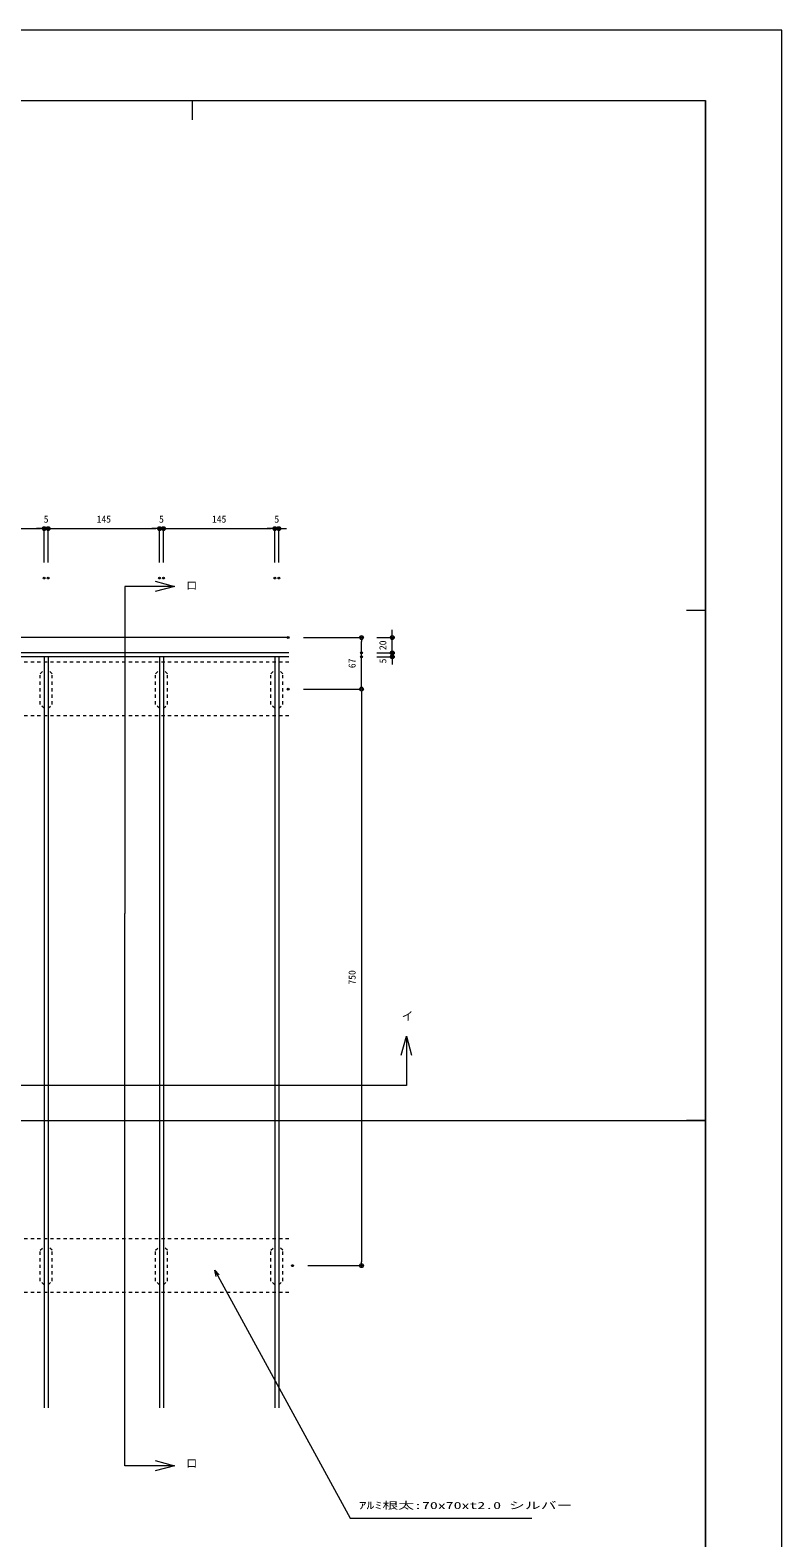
# Model space of a CAD drawing. Units: millimetres on the paper. Extents: x -420 to 420, y -297 to 297.
# Drawn here: x 225 to 420.5, y -95.2 to 297 of the extents above; entities that cross this region are included whole.
import ezdxf
from ezdxf.enums import TextEntityAlignment as Align

# ---------------------------------------------------------------- set-up
doc = ezdxf.new("R2010")
doc.units = ezdxf.units.MM
doc.header["$PDMODE"] = 32
doc.header["$PDSIZE"] = 0.5
doc.linetypes.add('USER1', pattern=[1.7, 0.85, -0.85])
doc.linetypes.add('USER2', pattern=[1.693333, 1.27, -0.423333])
for name, color, linetype, lineweight in [('0-0_0', 7, 'Continuous', 5), ('0-1_Defpoints', 7, 'Continuous', 18), ('0-2_A-C01-補助線(非印刷)', 9, 'Continuous', 18), ('0-4_0-A01-枠A', 4, 'Continuous', 18), ('0-7_0-A11-寸法_詳細', 5, 'Continuous', 18), ('0-9_A-D09-金物_鋼材', 1, 'Continuous', 18), ('0-B_A-B03-文字_書込_小', 7, 'Continuous', 18), ('0-C_4-F', 7, 'USER2', 18), ('0-F_A-C07-目地_5', 5, 'Continuous', 18)]:
    doc.layers.add(name, color=color, linetype=linetype, lineweight=lineweight)
doc.styles.add('ＭＳ ゴシック', font='')
doc.styles.get('ＭＳ ゴシック').set_extended_font_data('MS Gothic')

# ---------------------------------------------------------------- blocks, each defined once
blk = doc.blocks.new('_Dot')
at = {"layer": '0-0_0'}
blk.add_line((-0.5, 0), (-1, 0), dxfattribs=at)
for radius in [0.5, 0.25]:
    blk.add_circle((0, 0), radius, dxfattribs=at)
blk = doc.blocks.new('D27')
at = {"layer": '0-1_Defpoints'}
for p in [(710.132, 464.32), (709.132, 451.462), (710.132, 451.462)]:
    blk.add_point(p, dxfattribs=at)
at = {"layer": '0-7_0-A11-寸法_詳細'}
for p, q in [((708.132, 464.32), (707.132, 464.32)), ((709.132, 455.462), (709.132, 464.32)), ((709.132, 464.32), (710.132, 464.32)), ((710.132, 455.462), (710.132, 464.32)), ((711.132, 464.32), (712.132, 464.32))]:
    blk.add_line(p, q, dxfattribs=at)
blk.add_blockref('_Dot', (709.132, 464.32), dxfattribs=at)
at = {"layer": '0-7_0-A11-寸法_詳細', "rotation": 180}
blk.add_blockref('_Dot', (710.132, 464.32), dxfattribs=at)
at = {"layer": '0-7_0-A11-寸法_詳細', "color": 7, "style": 'ＭＳ ゴシック'}
blk.add_text('5', height=1.833, dxfattribs=at).set_placement((709.007, 465.321), align=Align.BOTTOM_LEFT)
blk = doc.blocks.new('D28')
at = {"layer": '0-1_Defpoints'}
for p in [(709.132, 464.32), (680.132, 451.462), (709.132, 451.462)]:
    blk.add_point(p, dxfattribs=at)
at = {"layer": '0-7_0-A11-寸法_詳細'}
for p, q in [((680.132, 455.462), (680.132, 464.32)), ((681.132, 464.32), (708.132, 464.32)), ((709.132, 455.462), (709.132, 464.32))]:
    blk.add_line(p, q, dxfattribs=at)
at = {"layer": '0-7_0-A11-寸法_詳細', "rotation": 180}
blk.add_blockref('_Dot', (680.132, 464.32), dxfattribs=at)
at = {"layer": '0-7_0-A11-寸法_詳細'}
blk.add_blockref('_Dot', (709.132, 464.32), dxfattribs=at)
at = {"layer": '0-7_0-A11-寸法_詳細', "color": 7, "style": 'ＭＳ ゴシック'}
blk.add_text('145', height=1.833, dxfattribs=at).set_placement((692.757, 465.321), align=Align.BOTTOM_LEFT)
blk = doc.blocks.new('D29')
at = {"layer": '0-1_Defpoints'}
for p in [(680.132, 464.32), (679.132, 451.462), (680.132, 451.462)]:
    blk.add_point(p, dxfattribs=at)
at = {"layer": '0-7_0-A11-寸法_詳細'}
for p, q in [((678.132, 464.32), (677.132, 464.32)), ((679.132, 455.462), (679.132, 464.32)), ((679.132, 464.32), (680.132, 464.32)), ((680.132, 455.462), (680.132, 464.32)), ((681.132, 464.32), (682.132, 464.32))]:
    blk.add_line(p, q, dxfattribs=at)
blk.add_blockref('_Dot', (679.132, 464.32), dxfattribs=at)
at = {"layer": '0-7_0-A11-寸法_詳細', "rotation": 180}
blk.add_blockref('_Dot', (680.132, 464.32), dxfattribs=at)
at = {"layer": '0-7_0-A11-寸法_詳細', "color": 7, "style": 'ＭＳ ゴシック'}
blk.add_text('5', height=1.833, dxfattribs=at).set_placement((679.007, 465.321), align=Align.BOTTOM_LEFT)
blk = doc.blocks.new('D30')
at = {"layer": '0-1_Defpoints'}
for p in [(679.132, 464.32), (650.132, 451.462), (679.132, 451.462)]:
    blk.add_point(p, dxfattribs=at)
at = {"layer": '0-7_0-A11-寸法_詳細'}
for p, q in [((650.132, 455.462), (650.132, 464.32)), ((651.132, 464.32), (678.132, 464.32)), ((679.132, 455.462), (679.132, 464.32))]:
    blk.add_line(p, q, dxfattribs=at)
at = {"layer": '0-7_0-A11-寸法_詳細', "rotation": 180}
blk.add_blockref('_Dot', (650.132, 464.32), dxfattribs=at)
at = {"layer": '0-7_0-A11-寸法_詳細'}
blk.add_blockref('_Dot', (679.132, 464.32), dxfattribs=at)
at = {"layer": '0-7_0-A11-寸法_詳細', "color": 7, "style": 'ＭＳ ゴシック'}
blk.add_text('145', height=1.833, dxfattribs=at).set_placement((662.757, 465.321), align=Align.BOTTOM_LEFT)
blk = doc.blocks.new('D31')
at = {"layer": '0-1_Defpoints'}
for p in [(650.132, 464.32), (649.132, 451.462), (650.132, 451.462)]:
    blk.add_point(p, dxfattribs=at)
at = {"layer": '0-7_0-A11-寸法_詳細'}
for p, q in [((648.132, 464.32), (647.132, 464.32)), ((649.132, 455.462), (649.132, 464.32)), ((649.132, 464.32), (650.132, 464.32)), ((650.132, 455.462), (650.132, 464.32)), ((651.132, 464.32), (652.132, 464.32))]:
    blk.add_line(p, q, dxfattribs=at)
blk.add_blockref('_Dot', (649.132, 464.32), dxfattribs=at)
at = {"layer": '0-7_0-A11-寸法_詳細', "rotation": 180}
blk.add_blockref('_Dot', (650.132, 464.32), dxfattribs=at)
at = {"layer": '0-7_0-A11-寸法_詳細', "color": 7, "style": 'ＭＳ ゴシック'}
blk.add_text('5', height=1.833, dxfattribs=at).set_placement((649.007, 465.321), align=Align.BOTTOM_LEFT)
blk = doc.blocks.new('D32')
at = {"layer": '0-1_Defpoints'}
for p in [(649.132, 464.32), (620.132, 451.462), (649.132, 451.462)]:
    blk.add_point(p, dxfattribs=at)
at = {"layer": '0-7_0-A11-寸法_詳細'}
for p, q in [((620.132, 455.462), (620.132, 464.32)), ((621.132, 464.32), (648.132, 464.32)), ((649.132, 455.462), (649.132, 464.32))]:
    blk.add_line(p, q, dxfattribs=at)
at = {"layer": '0-7_0-A11-寸法_詳細', "rotation": 180}
blk.add_blockref('_Dot', (620.132, 464.32), dxfattribs=at)
at = {"layer": '0-7_0-A11-寸法_詳細'}
blk.add_blockref('_Dot', (649.132, 464.32), dxfattribs=at)
at = {"layer": '0-7_0-A11-寸法_詳細', "color": 7, "style": 'ＭＳ ゴシック'}
blk.add_text('145', height=1.833, dxfattribs=at).set_placement((632.757, 465.321), align=Align.BOTTOM_LEFT)
blk = doc.blocks.new('D34')
at = {"layer": '0-1_Defpoints'}
for p in [(712.614, 422.57), (713.721, 272.57), (731.675, 272.57)]:
    blk.add_point(p, dxfattribs=at)
at = {"layer": '0-7_0-A11-寸法_詳細'}
for p, q in [((716.614, 422.57), (731.675, 422.57)), ((731.675, 421.57), (731.675, 273.57)), ((717.721, 272.57), (731.675, 272.57))]:
    blk.add_line(p, q, dxfattribs=at)
for p, rotation in [((731.675, 422.57), 90), ((731.675, 272.57), 270)]:
    blk.add_blockref('_Dot', p, dxfattribs=dict(at, rotation=rotation))
at = {"layer": '0-7_0-A11-寸法_詳細', "color": 7, "style": 'ＭＳ ゴシック'}
blk.add_text('750', height=1.833, rotation=90, dxfattribs=at).set_placement((730.674, 345.695), align=Align.BOTTOM_LEFT)
blk = doc.blocks.new('_Open30')
at = {"layer": '0-0_0'}
blk.add_line((0, 0), (-1, 0), dxfattribs=at)
blk.add_lwpolyline([(-1, 0.2679), (0, 0), (-1, -0.2679)], dxfattribs=at)
blk = doc.blocks.new('D60')
at = {"layer": '0-1_Defpoints'}
for p in [(731.675, 435.97), (739.675, 435.97), (731.675, 431.97)]:
    blk.add_point(p, dxfattribs=at)
at = {"layer": '0-7_0-A11-寸法_詳細'}
for p, q in [((735.675, 435.97), (739.675, 435.97)), ((739.675, 436.97), (739.675, 437.97)), ((739.675, 431.97), (739.675, 435.97)), ((735.675, 431.97), (739.675, 431.97)), ((739.675, 430.97), (739.675, 429.97))]:
    blk.add_line(p, q, dxfattribs=at)
for p, rotation in [((739.675, 435.97), 270), ((739.675, 431.97), 90)]:
    blk.add_blockref('_Dot', p, dxfattribs=dict(at, rotation=rotation))
at = {"layer": '0-7_0-A11-寸法_詳細', "color": 7, "style": 'ＭＳ ゴシック'}
blk.add_text('20', height=1.833, rotation=90, dxfattribs=at).set_placement((738.674, 432.72), align=Align.BOTTOM_LEFT)
blk = doc.blocks.new('D61')
at = {"layer": '0-1_Defpoints'}
for p in [(731.675, 431.97), (739.675, 431.97), (731.675, 430.97)]:
    blk.add_point(p, dxfattribs=at)
at = {"layer": '0-7_0-A11-寸法_詳細'}
for p, q in [((735.675, 431.97), (739.675, 431.97)), ((739.675, 432.97), (739.675, 433.97)), ((739.675, 430.97), (739.675, 431.97)), ((735.675, 430.97), (739.675, 430.97)), ((739.675, 429.97), (739.675, 428.97))]:
    blk.add_line(p, q, dxfattribs=at)
for p, rotation in [((739.675, 431.97), 270), ((739.675, 430.97), 90)]:
    blk.add_blockref('_Dot', p, dxfattribs=dict(at, rotation=rotation))
at = {"layer": '0-7_0-A11-寸法_詳細', "color": 7, "style": 'ＭＳ ゴシック'}
blk.add_text('5', height=1.833, rotation=90, dxfattribs=at).set_placement((738.675, 429.263), align=Align.BOTTOM_LEFT)
blk = doc.blocks.new('D64')
at = {"layer": '0-1_Defpoints'}
for p in [(712.614, 435.97), (731.675, 435.97), (712.614, 422.57)]:
    blk.add_point(p, dxfattribs=at)
at = {"layer": '0-7_0-A11-寸法_詳細'}
for p, q in [((716.614, 435.97), (731.675, 435.97)), ((731.675, 423.57), (731.675, 434.97)), ((716.614, 422.57), (731.675, 422.57))]:
    blk.add_line(p, q, dxfattribs=at)
for p, rotation in [((731.675, 435.97), 90), ((731.675, 422.57), 270)]:
    blk.add_blockref('_Dot', p, dxfattribs=dict(at, rotation=rotation))
at = {"layer": '0-7_0-A11-寸法_詳細', "color": 7, "style": 'ＭＳ ゴシック'}
blk.add_text('67', height=1.833, rotation=90, dxfattribs=at).set_placement((730.674, 428.02), align=Align.BOTTOM_LEFT)

msp = doc.modelspace()

# ---------------------------------------------------------------- linework, layer by layer
at = {"layer": '0-2_A-C01-補助線(非印刷)'}
for p, q in [((267.111, 278.667), (267.111, 273.667)), ((400.667, 146), (395.667, 146)), ((-400.667, 13.333), (400.667, 13.333)), ((400.667, 13.333), (395.667, 13.333))]:
    msp.add_line(p, q, dxfattribs=at)
at = {"layer": '0-2_A-C01-補助線(非印刷)', "color": 222}
for points in [[(-420.5, -297), (420.5, -297), (420.5, 297), (-420.5, 297)], [(-400.667, 278.667), (400.667, 278.667), (400.667, -252), (-400.667, -252)]]:
    msp.add_lwpolyline(points, close=True, dxfattribs=at)
at = {"layer": '0-4_0-A01-枠A'}
for p in [(-400.667, 278.667), (400.667, -278.667)]:
    msp.add_line(p, (400.667, 278.667), dxfattribs=at)
at = {"layer": '0-9_A-D09-金物_鋼材', "linetype": 'USER1'}
for p, q in [((292.273, 132.57), (78.632, 132.57)), ((292.273, 118.57), (78.632, 118.57)), ((292.273, -17.43), (78.632, -17.43)), ((292.273, -31.43), (78.632, -31.43))]:
    msp.add_line(p, q, dxfattribs=at)
for points in [[(228.632, 120.57), (227.552, 121.57), (227.552, 129.57), (228.632, 130.57)], [(229.632, 120.57), (230.712, 121.57), (230.712, 129.57), (229.632, 130.57)], [(258.632, 120.57), (257.552, 121.57), (257.552, 129.57), (258.632, 130.57)], [(259.632, 120.57), (260.712, 121.57), (260.712, 129.57), (259.632, 130.57)], [(288.632, 120.57), (287.552, 121.57), (287.552, 129.57), (288.632, 130.57)], [(289.632, 120.57), (290.712, 121.57), (290.712, 129.57), (289.632, 130.57)], [(228.632, -29.43), (227.552, -28.43), (227.552, -20.43), (228.632, -19.43)], [(229.632, -29.43), (230.712, -28.43), (230.712, -20.43), (229.632, -19.43)], [(258.632, -29.43), (257.552, -28.43), (257.552, -20.43), (258.632, -19.43)], [(259.632, -29.43), (260.712, -28.43), (260.712, -20.43), (259.632, -19.43)], [(288.632, -29.43), (287.552, -28.43), (287.552, -20.43), (288.632, -19.43)], [(289.632, -29.43), (290.712, -28.43), (290.712, -20.43), (289.632, -19.43)]]:
    msp.add_lwpolyline(points, dxfattribs=at)
at = {"layer": '0-B_A-B03-文字_書込_小'}
for points in [[(257.519, 152.267), (249.606, 152.267), (249.606, 67.17)], [(257.519, -76.475), (249.606, -76.475), (249.606, 67.17)], [(322.853, 30.311), (322.853, 22.397), (184.132, 22.397)], [(273.78, -27.051), (308.217, -90.155), (355.428, -90.155)]]:
    msp.add_lwpolyline(points, dxfattribs=at)
at = {"layer": '0-C_4-F'}
msp.add_lwpolyline([(-420.5, -297), (420.5, -297), (420.5, 297), (-420.5, 297)], close=True, dxfattribs=at)
at = {"layer": '0-F_A-C07-目地_5'}
for p, q in [((292.273, 138.97), (76.032, 138.97)), ((292.273, 134.97), (79.339, 134.97)), ((292.273, 133.97), (79.632, 133.97)), ((228.632, 133.97), (228.632, -61.458)), ((229.632, 133.97), (229.632, -61.458)), ((258.632, 133.97), (258.632, -61.458)), ((259.632, 133.97), (259.632, -61.458)), ((288.632, 133.97), (288.632, -61.458)), ((289.632, 133.97), (289.632, -61.458))]:
    msp.add_line(p, q, dxfattribs=at)

# ---------------------------------------------------------------- block references
at = {"layer": '0-7_0-A11-寸法_詳細'}
for name in ['D32', 'D31', 'D30', 'D29', 'D28', 'D27', 'D64', 'D60', 'D61', 'D34']:
    msp.add_blockref(name, (-420.5, -297), dxfattribs=at)
at = {"layer": '0-B_A-B03-文字_書込_小', "xscale": 5, "yscale": 5}
for p in [(262.519, 152.267), (262.519, -76.475)]:
    msp.add_blockref('_Open30', p, dxfattribs=at)
at = {"layer": '0-B_A-B03-文字_書込_小'}
for p, xscale, yscale, rotation in [((322.853, 35.311), 5, 5, 90), ((272.982, -25.588), 1.666667, 1.666667, 118.62189)]:
    msp.add_blockref('_Open30', p, dxfattribs=dict(at, xscale=xscale, yscale=yscale, rotation=rotation))

# ---------------------------------------------------------------- texts
at = {"layer": '0-B_A-B03-文字_書込_小', "style": 'ＭＳ ゴシック'}
for s, p in [('ロ', (265.484, 150.767)), ('イ', (321.614, 38.724)), ('ロ', (265.484, -77.591))]:
    msp.add_text(s, height=2.199, dxfattribs=at).set_placement(p, align=Align.BOTTOM_LEFT)
at = {"layer": '0-B_A-B03-文字_書込_小', "style": 'ＭＳ ゴシック', "width": 1.65}
msp.add_text('ｱﾙﾐ根太:70x70xt2.0 シルバー', height=1.833, dxfattribs=at).set_placement((310.397, -88.288), align=Align.BOTTOM_LEFT)

doc.saveas('drawing.dxf')
